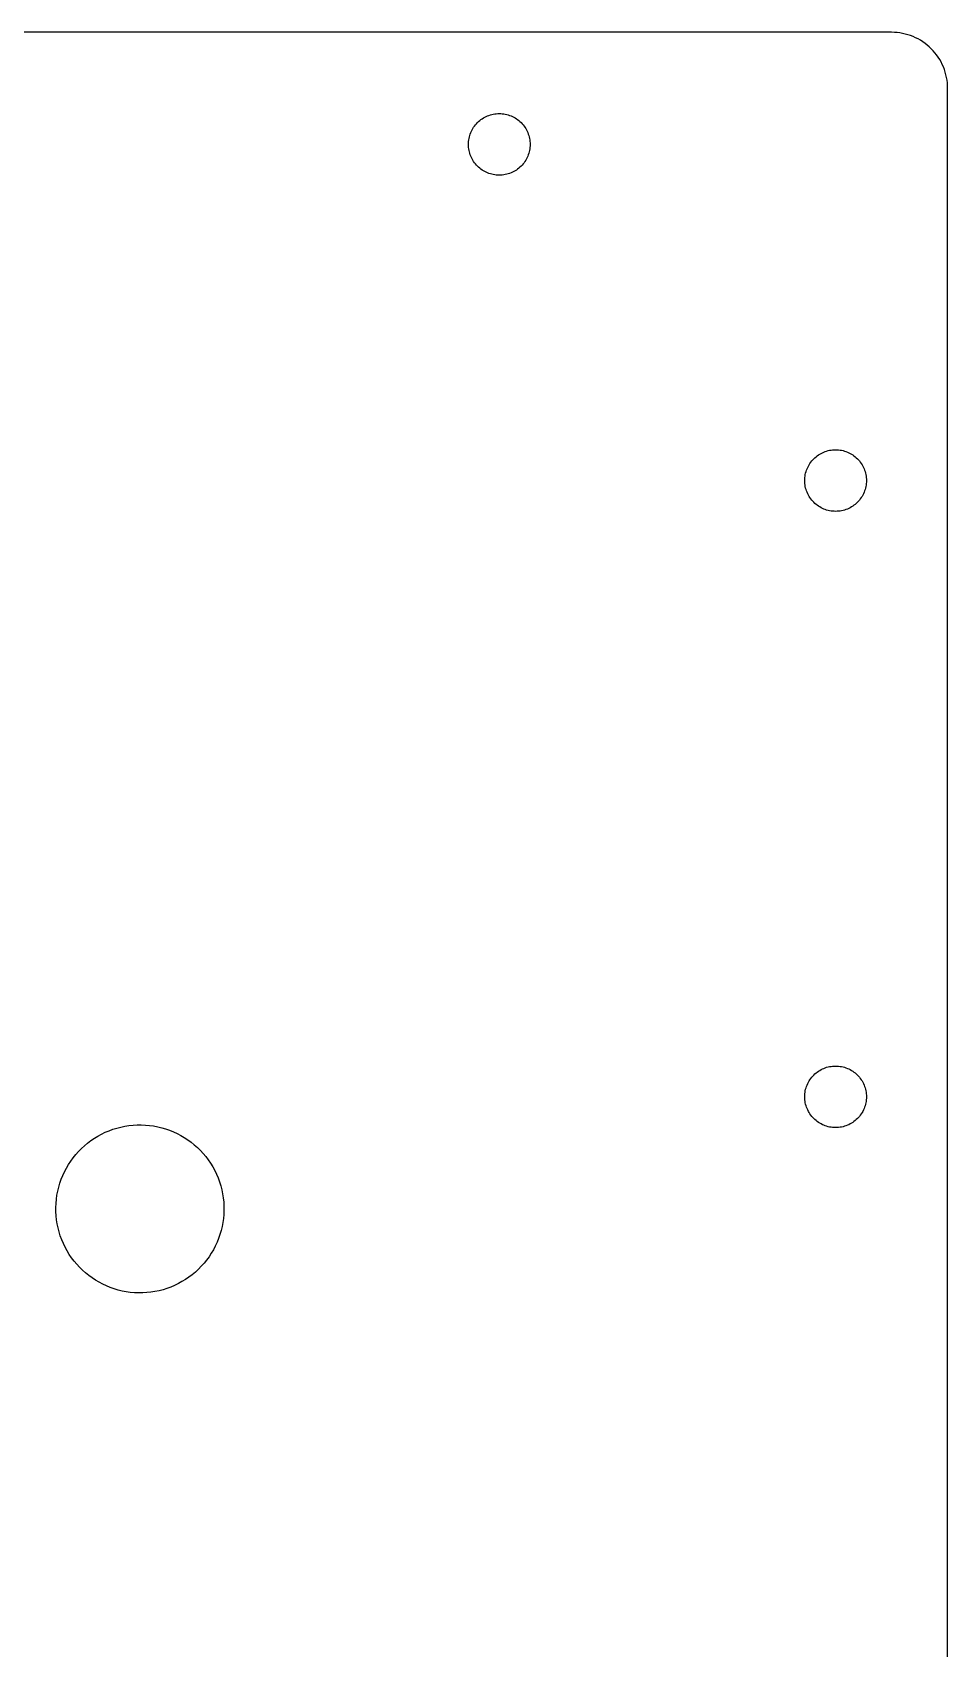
# Model space of a CAD drawing. Header units: metres. Extents: x -150 to 150, y -150 to 150.
# Drawn here: x 68.3 to 150, y 5.8 to 150 of the extents above; entities that cross this region are included whole.
import ezdxf

# ---------------------------------------------------------------- set-up
doc = ezdxf.new("R2010")
doc.units = ezdxf.units.M

msp = doc.modelspace()

# ---------------------------------------------------------------- linework, layer by layer
for p, q in [((145, 150), (-145, 150)), ((145.245, 149.994), (145, 150)), ((145.49, 149.976), (145.245, 149.994)), ((145.734, 149.946), (145.49, 149.976)), ((145.975, 149.904), (145.734, 149.946)), ((146.215, 149.85), (145.975, 149.904)), ((146.451, 149.785), (146.215, 149.85)), ((146.684, 149.708), (146.451, 149.785)), ((146.913, 149.619), (146.684, 149.708)), ((147.138, 149.52), (146.913, 149.619)), ((147.357, 149.41), (147.138, 149.52)), ((147.571, 149.289), (147.357, 149.41)), ((147.778, 149.157), (147.571, 149.289)), ((147.979, 149.016), (147.778, 149.157)), ((148.172, 148.865), (147.979, 149.016)), ((148.358, 148.705), (148.172, 148.865)), ((148.536, 148.536), (148.358, 148.705)), ((148.705, 148.358), (148.536, 148.536)), ((148.865, 148.172), (148.705, 148.358)), ((149.016, 147.979), (148.865, 148.172)), ((149.157, 147.778), (149.016, 147.979)), ((149.289, 147.571), (149.157, 147.778)), ((149.41, 147.357), (149.289, 147.571)), ((149.52, 147.138), (149.41, 147.357)), ((149.619, 146.913), (149.52, 147.138)), ((149.708, 146.684), (149.619, 146.913)), ((149.785, 146.451), (149.708, 146.684)), ((149.85, 146.215), (149.785, 146.451)), ((149.904, 145.975), (149.85, 146.215)), ((149.946, 145.734), (149.904, 145.975)), ((149.976, 145.49), (149.946, 145.734)), ((149.994, 145.245), (149.976, 145.49)), ((150, 145), (149.994, 145.245)), ((150, -145), (150, 145)), ((107.575, 141.296), (107.641, 141.414)), ((107.641, 141.414), (107.713, 141.528)), ((107.713, 141.528), (107.791, 141.638)), ((107.791, 141.638), (107.874, 141.745)), ((107.874, 141.745), (107.962, 141.847)), ((107.962, 141.847), (108.055, 141.945)), ((108.055, 141.945), (108.153, 142.038)), ((108.153, 142.038), (108.255, 142.126)), ((108.255, 142.126), (108.362, 142.209)), ((108.362, 142.209), (108.472, 142.287)), ((108.472, 142.287), (108.586, 142.359)), ((108.586, 142.359), (108.704, 142.425)), ((108.704, 142.425), (108.824, 142.486)), ((108.824, 142.486), (108.948, 142.541)), ((108.948, 142.541), (109.074, 142.589)), ((109.074, 142.589), (109.202, 142.632)), ((109.202, 142.632), (109.332, 142.668)), ((109.332, 142.668), (109.464, 142.697)), ((109.464, 142.697), (109.596, 142.72)), ((109.596, 142.72), (109.73, 142.737)), ((109.73, 142.737), (109.865, 142.747)), ((109.865, 142.747), (110, 142.75)), ((110, 142.75), (110.135, 142.747)), ((110.135, 142.747), (110.27, 142.737)), ((110.27, 142.737), (110.404, 142.72)), ((110.404, 142.72), (110.536, 142.697)), ((110.536, 142.697), (110.668, 142.668)), ((110.668, 142.668), (110.798, 142.632)), ((110.798, 142.632), (110.926, 142.589)), ((110.926, 142.589), (111.052, 142.541)), ((111.052, 142.541), (111.176, 142.486)), ((111.176, 142.486), (111.296, 142.425)), ((111.296, 142.425), (111.414, 142.359)), ((111.414, 142.359), (111.528, 142.287)), ((111.528, 142.287), (111.638, 142.209)), ((111.638, 142.209), (111.745, 142.126)), ((111.745, 142.126), (111.847, 142.038)), ((111.847, 142.038), (111.945, 141.945)), ((111.945, 141.945), (112.038, 141.847)), ((112.038, 141.847), (112.126, 141.745)), ((112.126, 141.745), (112.209, 141.638)), ((112.209, 141.638), (112.287, 141.528)), ((112.287, 141.528), (112.359, 141.414)), ((112.359, 141.414), (112.425, 141.296)), ((107.25, 140), (107.253, 140.135)), ((107.253, 139.865), (107.25, 140)), ((107.253, 140.135), (107.263, 140.27)), ((107.263, 140.27), (107.28, 140.404)), ((107.28, 140.404), (107.303, 140.536)), ((107.303, 140.536), (107.332, 140.668)), ((107.332, 140.668), (107.368, 140.798)), ((107.368, 140.798), (107.411, 140.926)), ((107.411, 140.926), (107.459, 141.052)), ((107.459, 141.052), (107.514, 141.176)), ((107.514, 141.176), (107.575, 141.296)), ((112.425, 141.296), (112.486, 141.176)), ((112.486, 141.176), (112.541, 141.052)), ((112.541, 141.052), (112.589, 140.926)), ((112.589, 140.926), (112.632, 140.798)), ((112.632, 140.798), (112.668, 140.668)), ((112.668, 140.668), (112.697, 140.536)), ((112.697, 140.536), (112.72, 140.404)), ((112.72, 140.404), (112.737, 140.27)), ((112.737, 140.27), (112.747, 140.135)), ((112.747, 140.135), (112.75, 140)), ((112.75, 140), (112.747, 139.865)), ((107.263, 139.73), (107.253, 139.865)), ((107.28, 139.596), (107.263, 139.73)), ((107.303, 139.464), (107.28, 139.596)), ((107.332, 139.332), (107.303, 139.464)), ((107.368, 139.202), (107.332, 139.332)), ((107.411, 139.074), (107.368, 139.202)), ((107.459, 138.948), (107.411, 139.074)), ((107.514, 138.824), (107.459, 138.948)), ((107.575, 138.704), (107.514, 138.824)), ((107.641, 138.586), (107.575, 138.704)), ((107.713, 138.472), (107.641, 138.586)), ((112.359, 138.586), (112.287, 138.472)), ((112.425, 138.704), (112.359, 138.586)), ((112.486, 138.824), (112.425, 138.704)), ((112.541, 138.948), (112.486, 138.824)), ((112.589, 139.074), (112.541, 138.948)), ((112.632, 139.202), (112.589, 139.074)), ((112.668, 139.332), (112.632, 139.202)), ((112.697, 139.464), (112.668, 139.332)), ((112.72, 139.596), (112.697, 139.464)), ((112.737, 139.73), (112.72, 139.596)), ((112.747, 139.865), (112.737, 139.73)), ((107.791, 138.362), (107.713, 138.472)), ((107.874, 138.255), (107.791, 138.362)), ((107.962, 138.153), (107.874, 138.255)), ((108.055, 138.055), (107.962, 138.153)), ((108.153, 137.962), (108.055, 138.055)), ((108.255, 137.874), (108.153, 137.962)), ((108.362, 137.791), (108.255, 137.874)), ((108.472, 137.713), (108.362, 137.791)), ((108.586, 137.641), (108.472, 137.713)), ((108.704, 137.575), (108.586, 137.641)), ((108.824, 137.514), (108.704, 137.575)), ((108.948, 137.459), (108.824, 137.514)), ((109.074, 137.411), (108.948, 137.459)), ((109.202, 137.368), (109.074, 137.411)), ((109.332, 137.332), (109.202, 137.368)), ((109.464, 137.303), (109.332, 137.332)), ((109.596, 137.28), (109.464, 137.303)), ((109.73, 137.263), (109.596, 137.28)), ((109.865, 137.253), (109.73, 137.263)), ((110, 137.25), (109.865, 137.253)), ((110.135, 137.253), (110, 137.25)), ((110.27, 137.263), (110.135, 137.253)), ((110.404, 137.28), (110.27, 137.263)), ((110.536, 137.303), (110.404, 137.28)), ((110.668, 137.332), (110.536, 137.303)), ((110.798, 137.368), (110.668, 137.332)), ((110.926, 137.411), (110.798, 137.368)), ((111.052, 137.459), (110.926, 137.411)), ((111.176, 137.514), (111.052, 137.459)), ((111.296, 137.575), (111.176, 137.514)), ((111.414, 137.641), (111.296, 137.575)), ((111.528, 137.713), (111.414, 137.641)), ((111.638, 137.791), (111.528, 137.713)), ((111.745, 137.874), (111.638, 137.791)), ((111.847, 137.962), (111.745, 137.874)), ((111.945, 138.055), (111.847, 137.962)), ((112.038, 138.153), (111.945, 138.055)), ((112.126, 138.255), (112.038, 138.153)), ((112.209, 138.362), (112.126, 138.255)), ((112.287, 138.472), (112.209, 138.362)), ((138.824, 112.486), (138.948, 112.541)), ((138.948, 112.541), (139.074, 112.589)), ((139.074, 112.589), (139.202, 112.632)), ((139.202, 112.632), (139.332, 112.668)), ((139.332, 112.668), (139.464, 112.697)), ((139.464, 112.697), (139.596, 112.72)), ((139.596, 112.72), (139.73, 112.737)), ((139.73, 112.737), (139.865, 112.747)), ((139.865, 112.747), (140, 112.75)), ((140, 112.75), (140.135, 112.747)), ((140.135, 112.747), (140.27, 112.737)), ((140.27, 112.737), (140.404, 112.72)), ((140.404, 112.72), (140.536, 112.697)), ((140.536, 112.697), (140.668, 112.668)), ((140.668, 112.668), (140.798, 112.632)), ((140.798, 112.632), (140.926, 112.589)), ((140.926, 112.589), (141.052, 112.541)), ((141.052, 112.541), (141.176, 112.486)), ((137.459, 111.052), (137.514, 111.176)), ((137.514, 111.176), (137.575, 111.296)), ((137.575, 111.296), (137.641, 111.414)), ((137.641, 111.414), (137.713, 111.528)), ((137.713, 111.528), (137.791, 111.638)), ((137.791, 111.638), (137.874, 111.745)), ((137.874, 111.745), (137.962, 111.847)), ((137.962, 111.847), (138.055, 111.945)), ((138.055, 111.945), (138.153, 112.038)), ((138.153, 112.038), (138.255, 112.126)), ((138.255, 112.126), (138.362, 112.209)), ((138.362, 112.209), (138.472, 112.287)), ((138.472, 112.287), (138.586, 112.359)), ((138.586, 112.359), (138.704, 112.425)), ((138.704, 112.425), (138.824, 112.486)), ((141.176, 112.486), (141.296, 112.425)), ((141.296, 112.425), (141.414, 112.359)), ((141.414, 112.359), (141.528, 112.287)), ((141.528, 112.287), (141.638, 112.209)), ((141.638, 112.209), (141.745, 112.126)), ((141.745, 112.126), (141.847, 112.038)), ((141.847, 112.038), (141.945, 111.945)), ((141.945, 111.945), (142.038, 111.847)), ((142.038, 111.847), (142.126, 111.745)), ((142.126, 111.745), (142.209, 111.638)), ((142.209, 111.638), (142.287, 111.528)), ((142.287, 111.528), (142.359, 111.414)), ((142.359, 111.414), (142.425, 111.296)), ((142.425, 111.296), (142.486, 111.176)), ((142.486, 111.176), (142.541, 111.052)), ((137.25, 110), (137.253, 110.135)), ((137.253, 109.865), (137.25, 110)), ((137.253, 110.135), (137.263, 110.27)), ((137.263, 109.73), (137.253, 109.865)), ((137.263, 110.27), (137.28, 110.404)), ((137.28, 109.596), (137.263, 109.73)), ((137.28, 110.404), (137.303, 110.536)), ((137.303, 110.536), (137.332, 110.668)), ((137.332, 110.668), (137.368, 110.798)), ((137.368, 110.798), (137.411, 110.926)), ((137.411, 110.926), (137.459, 111.052)), ((142.541, 111.052), (142.589, 110.926)), ((142.589, 110.926), (142.632, 110.798)), ((142.632, 110.798), (142.668, 110.668)), ((142.668, 110.668), (142.697, 110.536)), ((142.697, 110.536), (142.72, 110.404)), ((142.72, 110.404), (142.737, 110.27)), ((142.737, 109.73), (142.72, 109.596)), ((142.737, 110.27), (142.747, 110.135)), ((142.747, 109.865), (142.737, 109.73)), ((142.747, 110.135), (142.75, 110)), ((142.75, 110), (142.747, 109.865)), ((137.303, 109.464), (137.28, 109.596)), ((137.332, 109.332), (137.303, 109.464)), ((137.368, 109.202), (137.332, 109.332)), ((137.411, 109.074), (137.368, 109.202)), ((137.459, 108.948), (137.411, 109.074)), ((137.514, 108.824), (137.459, 108.948)), ((137.575, 108.704), (137.514, 108.824)), ((137.641, 108.586), (137.575, 108.704)), ((137.713, 108.472), (137.641, 108.586)), ((137.791, 108.362), (137.713, 108.472)), ((137.874, 108.255), (137.791, 108.362)), ((137.962, 108.153), (137.874, 108.255)), ((142.126, 108.255), (142.038, 108.153)), ((142.209, 108.362), (142.126, 108.255)), ((142.287, 108.472), (142.209, 108.362)), ((142.359, 108.586), (142.287, 108.472)), ((142.425, 108.704), (142.359, 108.586)), ((142.486, 108.824), (142.425, 108.704)), ((142.541, 108.948), (142.486, 108.824)), ((142.589, 109.074), (142.541, 108.948)), ((142.632, 109.202), (142.589, 109.074)), ((142.668, 109.332), (142.632, 109.202)), ((142.697, 109.464), (142.668, 109.332)), ((142.72, 109.596), (142.697, 109.464)), ((138.055, 108.055), (137.962, 108.153)), ((138.153, 107.962), (138.055, 108.055)), ((138.255, 107.874), (138.153, 107.962)), ((138.362, 107.791), (138.255, 107.874)), ((138.472, 107.713), (138.362, 107.791)), ((138.586, 107.641), (138.472, 107.713)), ((138.704, 107.575), (138.586, 107.641)), ((138.824, 107.514), (138.704, 107.575)), ((138.948, 107.459), (138.824, 107.514)), ((139.074, 107.411), (138.948, 107.459)), ((139.202, 107.368), (139.074, 107.411)), ((139.332, 107.332), (139.202, 107.368)), ((139.464, 107.303), (139.332, 107.332)), ((139.596, 107.28), (139.464, 107.303)), ((139.73, 107.263), (139.596, 107.28)), ((139.865, 107.253), (139.73, 107.263)), ((140, 107.25), (139.865, 107.253)), ((140.135, 107.253), (140, 107.25)), ((140.27, 107.263), (140.135, 107.253)), ((140.404, 107.28), (140.27, 107.263)), ((140.536, 107.303), (140.404, 107.28)), ((140.668, 107.332), (140.536, 107.303)), ((140.798, 107.368), (140.668, 107.332)), ((140.926, 107.411), (140.798, 107.368)), ((141.052, 107.459), (140.926, 107.411)), ((141.176, 107.514), (141.052, 107.459)), ((141.296, 107.575), (141.176, 107.514)), ((141.414, 107.641), (141.296, 107.575)), ((141.528, 107.713), (141.414, 107.641)), ((141.638, 107.791), (141.528, 107.713)), ((141.745, 107.874), (141.638, 107.791)), ((141.847, 107.962), (141.745, 107.874)), ((141.945, 108.055), (141.847, 107.962)), ((142.038, 108.153), (141.945, 108.055)), ((139.464, 57.6972), (139.596, 57.7202)), ((139.596, 57.7202), (139.73, 57.7368)), ((139.73, 57.7368), (139.865, 57.7467)), ((139.865, 57.7467), (140, 57.75)), ((140, 57.75), (140.135, 57.7467)), ((140.135, 57.7467), (140.27, 57.7368)), ((140.27, 57.7368), (140.404, 57.7202)), ((140.404, 57.7202), (140.536, 57.6972)), ((137.514, 56.1758), (137.575, 56.2963)), ((137.575, 56.2963), (137.641, 56.4138)), ((137.641, 56.4138), (137.713, 56.5278)), ((137.713, 56.5278), (137.791, 56.6382)), ((137.791, 56.6382), (137.874, 56.7446)), ((137.874, 56.7446), (137.962, 56.8468)), ((137.962, 56.8468), (138.055, 56.9445)), ((138.055, 56.9445), (138.153, 57.0376)), ((138.153, 57.0376), (138.255, 57.1258)), ((138.255, 57.1258), (138.362, 57.2088)), ((138.362, 57.2088), (138.472, 57.2865)), ((138.472, 57.2865), (138.586, 57.3587)), ((138.586, 57.3587), (138.704, 57.4253)), ((138.704, 57.4253), (138.824, 57.486)), ((138.824, 57.486), (138.948, 57.5407)), ((138.948, 57.5407), (139.074, 57.5892)), ((139.074, 57.5892), (139.202, 57.6316)), ((139.202, 57.6316), (139.332, 57.6676)), ((139.332, 57.6676), (139.464, 57.6972)), ((140.536, 57.6972), (140.668, 57.6676)), ((140.668, 57.6676), (140.798, 57.6316)), ((140.798, 57.6316), (140.926, 57.5892)), ((140.926, 57.5892), (141.052, 57.5407)), ((141.052, 57.5407), (141.176, 57.486)), ((141.176, 57.486), (141.296, 57.4253)), ((141.296, 57.4253), (141.414, 57.3587)), ((141.414, 57.3587), (141.528, 57.2865)), ((141.528, 57.2865), (141.638, 57.2088)), ((141.638, 57.2088), (141.745, 57.1258)), ((141.745, 57.1258), (141.847, 57.0376)), ((141.847, 57.0376), (141.945, 56.9445)), ((141.945, 56.9445), (142.038, 56.8468)), ((142.038, 56.8468), (142.126, 56.7446)), ((142.126, 56.7446), (142.209, 56.6382)), ((142.209, 56.6382), (142.287, 56.5278)), ((142.287, 56.5278), (142.359, 56.4138)), ((142.359, 56.4138), (142.425, 56.2963)), ((142.425, 56.2963), (142.486, 56.1758)), ((137.25, 55), (137.253, 55.1349)), ((137.253, 54.8651), (137.25, 55)), ((137.253, 55.1349), (137.263, 55.2695)), ((137.263, 54.7305), (137.253, 54.8651)), ((137.263, 55.2695), (137.28, 55.4035)), ((137.28, 55.4035), (137.303, 55.5365)), ((137.303, 55.5365), (137.332, 55.6682)), ((137.332, 55.6682), (137.368, 55.7983)), ((137.368, 55.7983), (137.411, 55.9264)), ((137.411, 55.9264), (137.459, 56.0524)), ((137.459, 56.0524), (137.514, 56.1758)), ((142.486, 56.1758), (142.541, 56.0524)), ((142.541, 56.0524), (142.589, 55.9264)), ((142.589, 55.9264), (142.632, 55.7983)), ((142.632, 55.7983), (142.668, 55.6682)), ((142.668, 55.6682), (142.697, 55.5365)), ((142.697, 55.5365), (142.72, 55.4035)), ((142.72, 55.4035), (142.737, 55.2695)), ((142.737, 55.2695), (142.747, 55.1349)), ((142.747, 54.8651), (142.737, 54.7305)), ((142.747, 55.1349), (142.75, 55)), ((142.75, 55), (142.747, 54.8651)), ((137.28, 54.5965), (137.263, 54.7305)), ((137.303, 54.4635), (137.28, 54.5965)), ((137.332, 54.3318), (137.303, 54.4635)), ((137.368, 54.2017), (137.332, 54.3318)), ((137.411, 54.0735), (137.368, 54.2017)), ((137.459, 53.9476), (137.411, 54.0735)), ((137.514, 53.8242), (137.459, 53.9476)), ((137.575, 53.7037), (137.514, 53.8242)), ((137.641, 53.5862), (137.575, 53.7037)), ((137.713, 53.4722), (137.641, 53.5862)), ((137.791, 53.3618), (137.713, 53.4722)), ((142.287, 53.4722), (142.209, 53.3618)), ((142.359, 53.5862), (142.287, 53.4722)), ((142.425, 53.7037), (142.359, 53.5862)), ((142.486, 53.8242), (142.425, 53.7037)), ((142.541, 53.9476), (142.486, 53.8242)), ((142.589, 54.0735), (142.541, 53.9476)), ((142.632, 54.2017), (142.589, 54.0735)), ((142.668, 54.3318), (142.632, 54.2017)), ((142.697, 54.4635), (142.668, 54.3318)), ((142.72, 54.5965), (142.697, 54.4635)), ((142.737, 54.7305), (142.72, 54.5965)), ((74.847, 51.8315), (75.1859, 51.9751)), ((75.1859, 51.9751), (75.5315, 52.102)), ((75.5315, 52.102), (75.8829, 52.2117)), ((75.8829, 52.2117), (76.2392, 52.3041)), ((76.2392, 52.3041), (76.5997, 52.3788)), ((76.5997, 52.3788), (76.9633, 52.4358)), ((76.9633, 52.4358), (77.3294, 52.4749)), ((77.3294, 52.4749), (77.6969, 52.496)), ((77.6969, 52.496), (78.065, 52.499)), ((78.065, 52.499), (78.4328, 52.4839)), ((78.4328, 52.4839), (78.7994, 52.4509)), ((78.7994, 52.4509), (79.164, 52.3998)), ((79.164, 52.3998), (79.5256, 52.331)), ((79.5256, 52.331), (79.8834, 52.2444)), ((79.8834, 52.2444), (80.2366, 52.1405)), ((80.2366, 52.1405), (80.5842, 52.0193)), ((80.5842, 52.0193), (80.9254, 51.8812)), ((137.874, 53.2554), (137.791, 53.3618)), ((137.962, 53.1532), (137.874, 53.2554)), ((138.055, 53.0555), (137.962, 53.1532)), ((138.153, 52.9624), (138.055, 53.0555)), ((138.255, 52.8742), (138.153, 52.9624)), ((138.362, 52.7912), (138.255, 52.8742)), ((138.472, 52.7135), (138.362, 52.7912)), ((138.586, 52.6412), (138.472, 52.7135)), ((138.704, 52.5747), (138.586, 52.6412)), ((138.824, 52.514), (138.704, 52.5747)), ((138.948, 52.4593), (138.824, 52.514)), ((139.074, 52.4108), (138.948, 52.4593)), ((139.202, 52.3684), (139.074, 52.4108)), ((139.332, 52.3324), (139.202, 52.3684)), ((139.464, 52.3028), (139.332, 52.3324)), ((139.596, 52.2798), (139.464, 52.3028)), ((139.73, 52.2632), (139.596, 52.2798)), ((139.865, 52.2533), (139.73, 52.2632)), ((140, 52.25), (139.865, 52.2533)), ((140.135, 52.2533), (140, 52.25)), ((140.27, 52.2632), (140.135, 52.2533)), ((140.404, 52.2798), (140.27, 52.2632)), ((140.536, 52.3028), (140.404, 52.2798)), ((140.668, 52.3324), (140.536, 52.3028)), ((140.798, 52.3684), (140.668, 52.3324)), ((140.926, 52.4108), (140.798, 52.3684)), ((141.052, 52.4593), (140.926, 52.4108)), ((141.176, 52.514), (141.052, 52.4593)), ((141.296, 52.5747), (141.176, 52.514)), ((141.414, 52.6412), (141.296, 52.5747)), ((141.528, 52.7135), (141.414, 52.6412)), ((141.638, 52.7912), (141.528, 52.7135)), ((141.745, 52.8742), (141.638, 52.7912)), ((141.847, 52.9624), (141.745, 52.8742)), ((141.945, 53.0555), (141.847, 52.9624)), ((142.038, 53.1532), (141.945, 53.0555)), ((142.126, 53.2554), (142.038, 53.1532)), ((142.209, 53.3618), (142.126, 53.2554)), ((72.7265, 50.3894), (72.9972, 50.6388)), ((72.9972, 50.6388), (73.2798, 50.8746)), ((73.2798, 50.8746), (73.5737, 51.0963)), ((73.5737, 51.0963), (73.8781, 51.3034)), ((73.8781, 51.3034), (74.1923, 51.4952)), ((74.1923, 51.4952), (74.5155, 51.6714)), ((74.5155, 51.6714), (74.847, 51.8315)), ((80.9254, 51.8812), (81.2594, 51.7265)), ((81.2594, 51.7265), (81.5855, 51.5557)), ((81.5855, 51.5557), (81.9028, 51.369)), ((81.9028, 51.369), (82.2105, 51.167)), ((82.2105, 51.167), (82.508, 50.9501)), ((82.508, 50.9501), (82.7944, 50.7189)), ((82.7944, 50.7189), (83.0692, 50.474)), ((71.5733, 48.9605), (71.7753, 49.2682)), ((71.7753, 49.2682), (71.9921, 49.5657)), ((71.9921, 49.5657), (72.2233, 49.8522)), ((72.2233, 49.8522), (72.4683, 50.1269)), ((72.4683, 50.1269), (72.7265, 50.3894)), ((83.0692, 50.474), (83.3316, 50.2158)), ((83.3316, 50.2158), (83.5811, 49.9451)), ((83.5811, 49.9451), (83.8169, 49.6624)), ((83.8169, 49.6624), (84.0386, 49.3686)), ((84.0386, 49.3686), (84.2457, 49.0642)), ((84.2457, 49.0642), (84.4375, 48.75)), ((70.8018, 47.2943), (70.923, 47.6419)), ((70.923, 47.6419), (71.0611, 47.9831)), ((71.0611, 47.9831), (71.2157, 48.3172)), ((71.2157, 48.3172), (71.3866, 48.6432)), ((71.3866, 48.6432), (71.5733, 48.9605)), ((84.4375, 48.75), (84.6136, 48.4268)), ((84.6136, 48.4268), (84.7738, 48.0953)), ((84.7738, 48.0953), (84.9174, 47.7564)), ((84.9174, 47.7564), (85.0443, 47.4108)), ((70.4914, 45.8571), (70.5424, 46.2217)), ((70.5424, 46.2217), (70.6113, 46.5833)), ((70.6113, 46.5833), (70.6978, 46.9411)), ((70.6978, 46.9411), (70.8018, 47.2943)), ((85.0443, 47.4108), (85.154, 47.0594)), ((85.154, 47.0594), (85.2464, 46.7031)), ((85.2464, 46.7031), (85.3211, 46.3426)), ((85.3211, 46.3426), (85.3781, 45.9789)), ((70.4433, 45.1227), (70.4583, 45.4905)), ((70.4463, 44.7546), (70.4433, 45.1227)), ((70.4674, 44.3871), (70.4463, 44.7546)), ((70.4583, 45.4905), (70.4914, 45.8571)), ((85.3781, 45.9789), (85.4172, 45.6129)), ((85.4172, 45.6129), (85.4383, 45.2454)), ((85.4413, 44.8773), (85.4262, 44.5095)), ((85.4383, 45.2454), (85.4413, 44.8773)), ((70.5064, 44.021), (70.4674, 44.3871)), ((70.5634, 43.6574), (70.5064, 44.021)), ((70.6382, 43.2969), (70.5634, 43.6574)), ((70.7306, 42.9406), (70.6382, 43.2969)), ((85.2733, 43.4167), (85.1867, 43.0589)), ((85.3421, 43.7783), (85.2733, 43.4167)), ((85.3931, 44.1428), (85.3421, 43.7783)), ((85.4262, 44.5095), (85.3931, 44.1428)), ((70.8403, 42.5892), (70.7306, 42.9406)), ((70.9671, 42.2436), (70.8403, 42.5892)), ((71.1108, 41.9047), (70.9671, 42.2436)), ((71.2709, 41.5732), (71.1108, 41.9047)), ((84.8235, 42.0169), (84.6688, 41.6828)), ((84.9616, 42.3581), (84.8235, 42.0169)), ((85.0827, 42.7057), (84.9616, 42.3581)), ((85.1867, 43.0589), (85.0827, 42.7057)), ((71.4471, 41.25), (71.2709, 41.5732)), ((71.6389, 40.9358), (71.4471, 41.25)), ((71.8459, 40.6314), (71.6389, 40.9358)), ((72.0676, 40.3375), (71.8459, 40.6314)), ((83.8924, 40.4343), (83.6612, 40.1478)), ((84.1093, 40.7318), (83.8924, 40.4343)), ((84.3113, 41.0395), (84.1093, 40.7318)), ((84.498, 41.3568), (84.3113, 41.0395)), ((84.6688, 41.6828), (84.498, 41.3568)), ((72.3035, 40.0549), (72.0676, 40.3375)), ((72.5529, 39.7842), (72.3035, 40.0549)), ((72.8153, 39.526), (72.5529, 39.7842)), ((73.0901, 39.281), (72.8153, 39.526)), ((73.3766, 39.0499), (73.0901, 39.281)), ((73.674, 38.833), (73.3766, 39.0499)), ((82.6047, 39.1254), (82.3109, 38.9036)), ((82.8874, 39.3612), (82.6047, 39.1254)), ((83.1581, 39.6106), (82.8874, 39.3612)), ((83.4163, 39.873), (83.1581, 39.6106)), ((83.6612, 40.1478), (83.4163, 39.873)), ((73.9818, 38.631), (73.674, 38.833)), ((74.2991, 38.4443), (73.9818, 38.631)), ((74.6251, 38.2735), (74.2991, 38.4443)), ((74.9592, 38.1188), (74.6251, 38.2735)), ((75.3004, 37.9807), (74.9592, 38.1188)), ((75.648, 37.8595), (75.3004, 37.9807)), ((76.0011, 37.7556), (75.648, 37.8595)), ((76.3589, 37.669), (76.0011, 37.7556)), ((76.7206, 37.6002), (76.3589, 37.669)), ((77.0851, 37.5491), (76.7206, 37.6002)), ((77.4518, 37.5161), (77.0851, 37.5491)), ((77.8196, 37.501), (77.4518, 37.5161)), ((78.5552, 37.5251), (78.1877, 37.504)), ((78.9212, 37.5642), (78.5552, 37.5251)), ((79.2849, 37.6212), (78.9212, 37.5642)), ((79.6454, 37.6959), (79.2849, 37.6212)), ((80.0017, 37.7883), (79.6454, 37.6959)), ((80.3531, 37.898), (80.0017, 37.7883)), ((80.6987, 38.0249), (80.3531, 37.898)), ((81.0376, 38.1685), (80.6987, 38.0249)), ((81.3691, 38.3286), (81.0376, 38.1685)), ((81.6923, 38.5048), (81.3691, 38.3286)), ((82.0065, 38.6966), (81.6923, 38.5048)), ((82.3109, 38.9036), (82.0065, 38.6966)), ((78.1877, 37.504), (77.8196, 37.501))]:
    msp.add_line(p, q)

doc.saveas('drawing.dxf')
